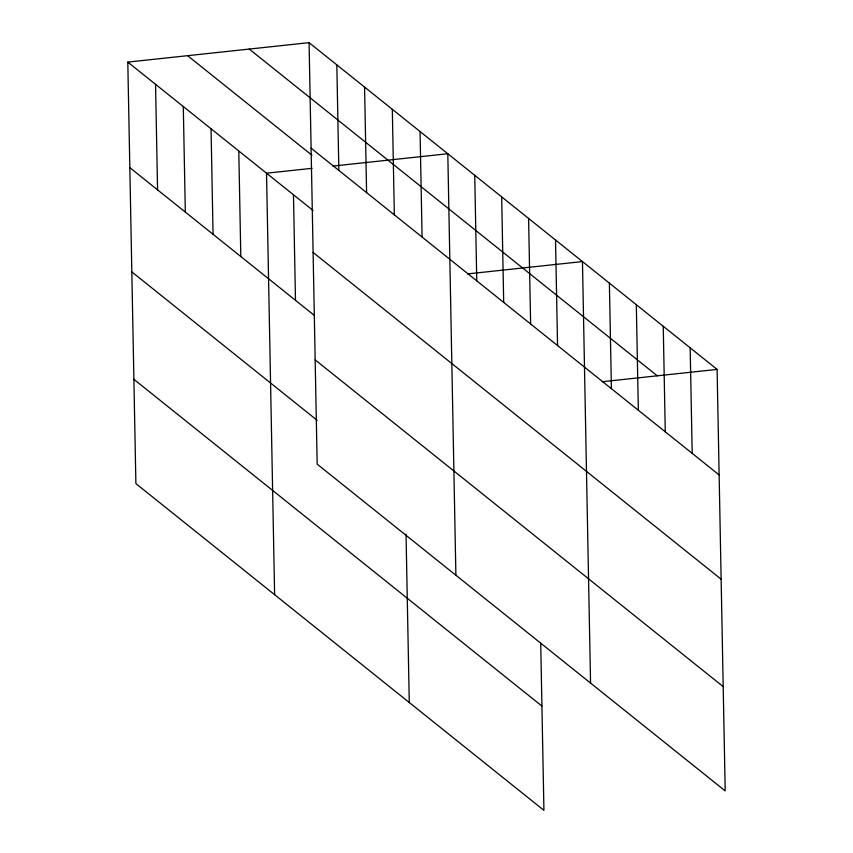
<?xml version="1.0" encoding="UTF-8"?>
<svg xmlns="http://www.w3.org/2000/svg" width="853" height="853" viewBox="0 0 853 853"><rect width="100%" height="100%" fill="white"/><g stroke="black" fill="none" stroke-linecap="round" stroke-linejoin="round"><path stroke-width="1.28" d="M540.717 643.205L543.926 810.35L135.894 483.598L127.801 62.098L309.074 42.65L717.106 369.402L725.199 790.902L317.167 464.149L309.074 42.65M312.049 168.318L266.531 173.202L274.623 594.69M332.905 166.079L447.804 153.743L455.897 575.242M467.561 273.909L582.46 261.572L590.553 683.072M602.207 381.728L717.106 369.402M249.257 49.069L657.279 375.821M311.11 148.187L719.132 474.94M187.628 55.68L311.963 155.257M127.801 62.098L313.136 210.52M313.104 252.456L721.137 579.208M129.827 167.646L314.128 315.237M315.173 359.881L723.195 686.633M131.831 271.904L317.167 420.326M133.889 379.329L541.922 706.081M690.173 347.832L692.199 453.38M663.239 326.272L665.276 431.81M636.317 304.702L638.343 410.25M609.383 283.143L611.409 388.68M555.527 240.013L557.553 345.55M528.593 218.443L530.619 323.98M501.671 196.872L503.696 302.42M474.737 175.313L476.763 280.85M420.06 131.522L422.086 237.07M406.039 534.063L409.269 702.52M392.316 109.312L394.342 214.849M364.572 87.091L366.598 192.629M336.828 64.871L338.854 170.408M293.464 194.761L295.49 300.309M238.787 150.981L240.813 256.518M211.043 128.76L213.069 234.298M183.299 106.54L185.325 212.077M155.545 84.319L157.57 189.867"/></g></svg>
